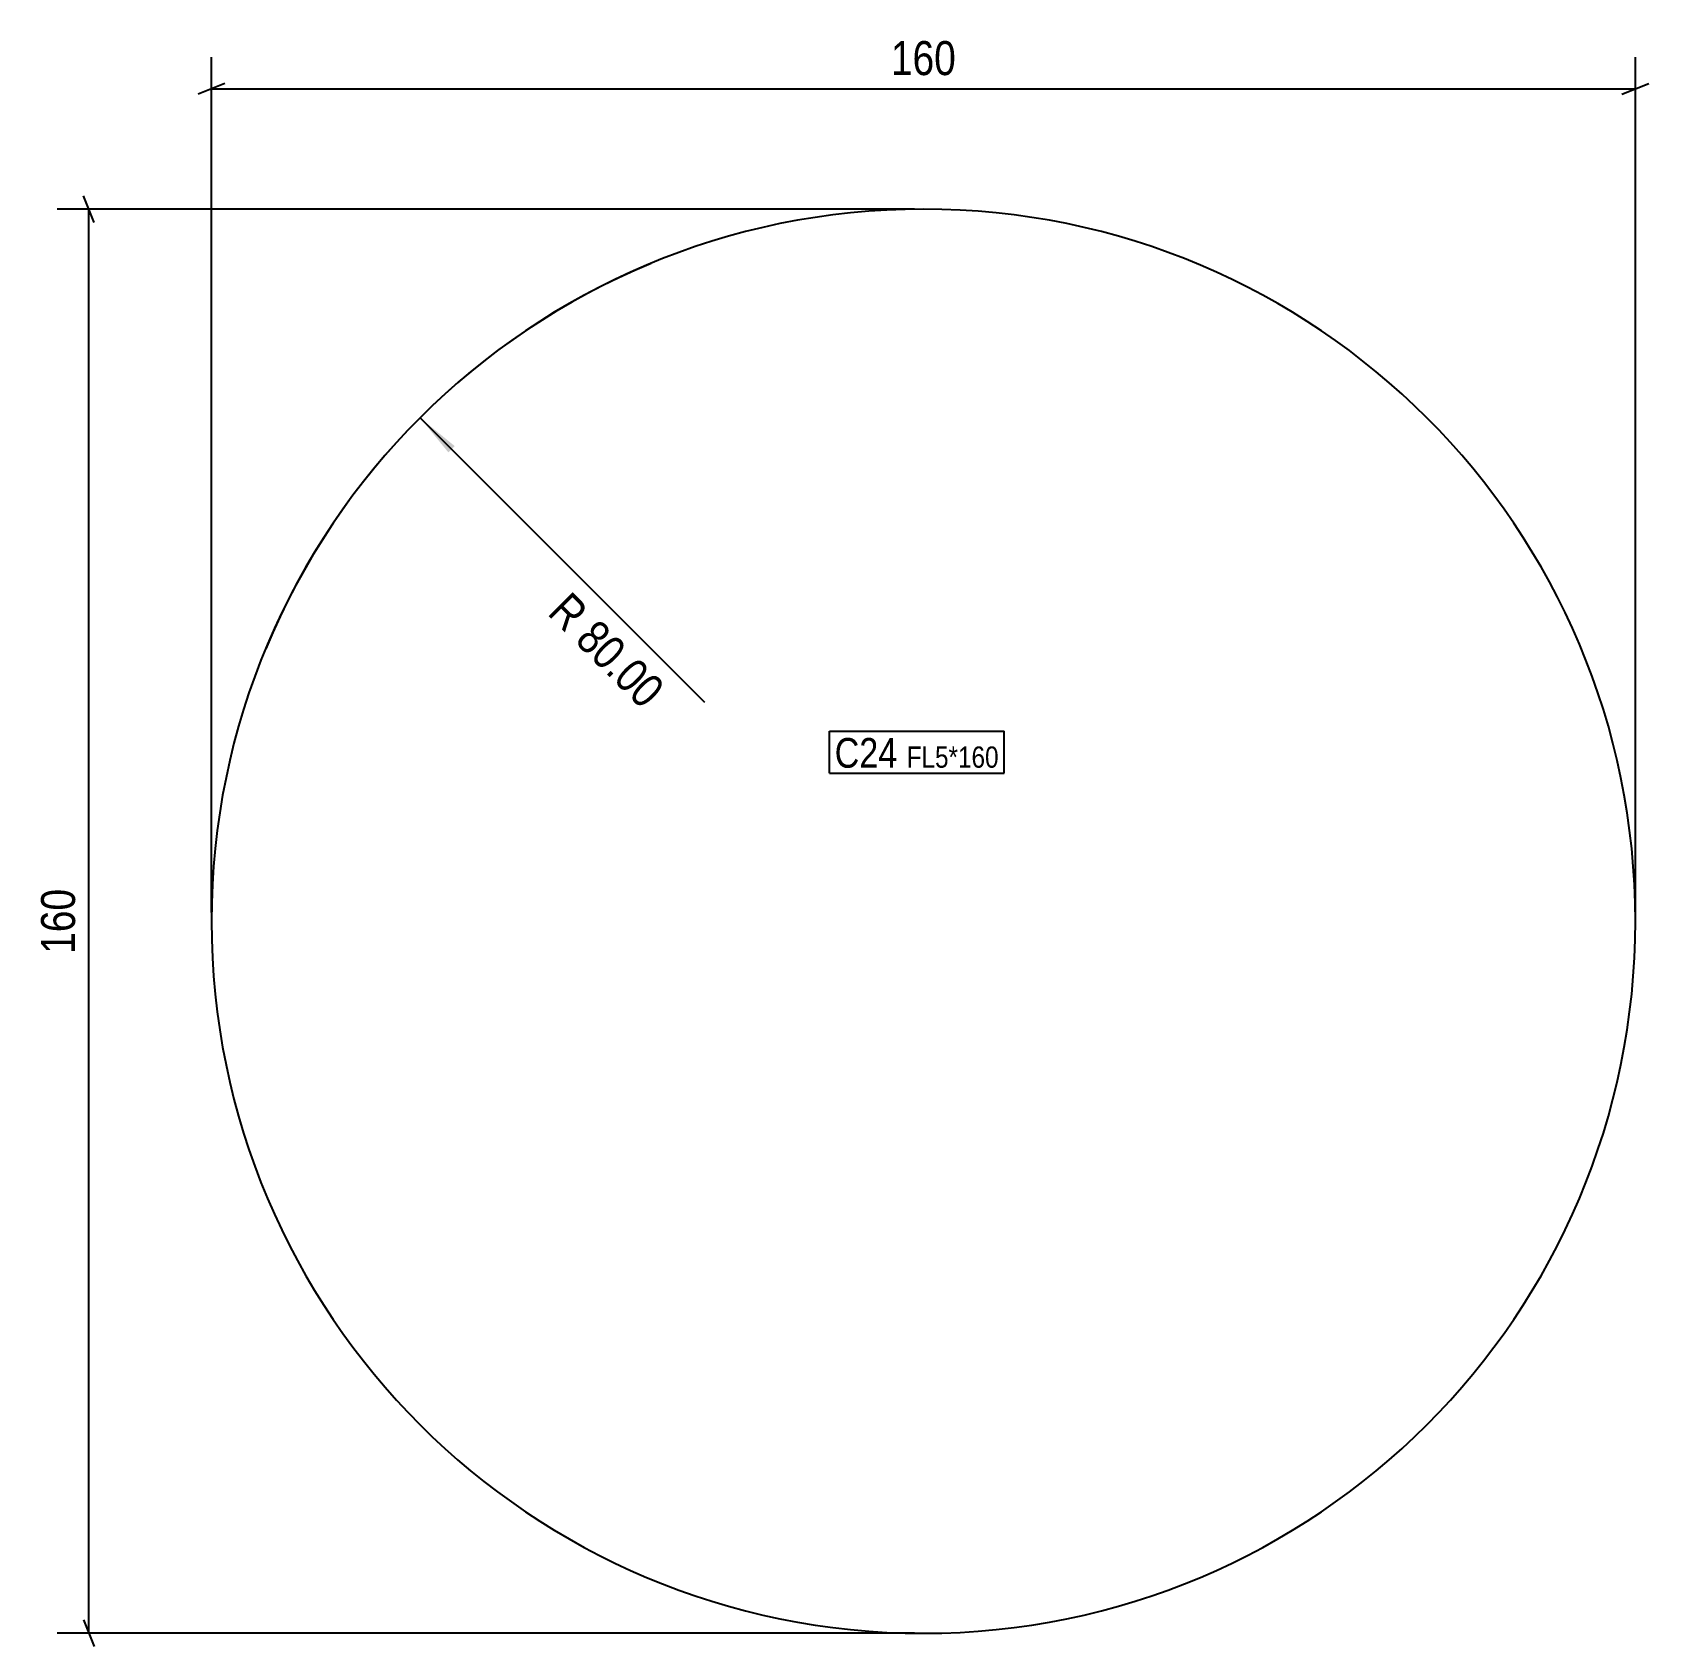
# Model space of a CAD drawing. Header units: millimetres. Extents: x 2 to 184, y 3 to 184.
import ezdxf

# ---------------------------------------------------------------- set-up
doc = ezdxf.new("R2010")
doc.units = ezdxf.units.MM
for name, color, linetype in [('MÅLSÆTNING', 7, 'Continuous'), ('STÅL', 7, 'Continuous'), ('TEKST', 7, 'Continuous')]:
    doc.layers.add(name, color=color, linetype=linetype)
doc.styles.add('Arial Narrow', font='ARIALN.TTF', dxfattribs={"height": 0.2})

msp = doc.modelspace()

# ---------------------------------------------------------------- hatches: boundary and pattern name
at = {"layer": 'MÅLSÆTNING', "linetype": 'Continuous'}
msp.add_hatch(color=7, dxfattribs=at).paths.add_polyline_path([(48.95, 137.18), (45.77, 141.07), (49.66, 137.89)])

# ---------------------------------------------------------------- linework, layer by layer
at = {"layer": 'MÅLSÆTNING', "color": 7, "linetype": 'Continuous'}
for p, q in [((22.34, 85.5), (22.34, 181.57)), ((182.34, 85.5), (182.34, 181.57)), ((23.84, 178.62), (20.84, 177.42)), ((22.34, 178.02), (182.34, 178.02)), ((180.84, 177.42), (183.84, 178.62)), ((9.15, 163), (7.95, 166)), ((101.34, 164.5), (5, 164.5)), ((8.55, 4.5), (8.55, 164.5)), ((45.77, 141.07), (77.74, 109.1)), ((7.95, 6), (9.15, 3)), ((101.34, 4.5), (5, 4.5))]:
    msp.add_line(p, q, dxfattribs=at)
msp.add_arc((102.34, 84.5), 80, 112.5, 157.5, dxfattribs=at)
at = {"layer": 'STÅL', "color": 2, "linetype": 'Continuous'}
for start, end in [(0, 180), (180, 0)]:
    msp.add_arc((102.34, 84.5), 80, start, end, dxfattribs=at)

# ---------------------------------------------------------------- next in the draw order: wipeouts: each hides what was drawn before it
at = {"color": 0}
for points, layer in [([(106.79, 178.77), (106.79, 184.37), (97.88, 184.37), (97.88, 178.77)], 'MÅLSÆTNING'), ([(70.81, 107.04), (74.77, 111), (62.79, 122.99), (58.83, 119.03)], 'MÅLSÆTNING'), ([(7.8, 88.96), (2.2, 88.96), (2.2, 80.04), (7.8, 80.04)], 'MÅLSÆTNING'), ([(99.4, 101.75), (99.4, 105.25), (92.37, 105.25), (92.37, 101.75)], 'TEKST'), ([(110.81, 101.75), (110.81, 104.25), (100.45, 104.25), (100.45, 101.75)], 'TEKST')]:
    msp.add_wipeout(points, dxfattribs=at).dxf.layer = layer

# ---------------------------------------------------------------- next in the draw order: texts
at = {"layer": 'MÅLSÆTNING', "color": 3, "style": 'Arial Narrow'}
msp.add_text('160', height=3.818, dxfattribs=at).set_placement((98.68, 179.57))
for s, rotation, p in [('R 80.00', -45.0001, (59.96, 119.03)), ('160', 90.0002, (7, 80.84))]:
    msp.add_text(s, height=3.818, rotation=rotation, dxfattribs=at).set_placement(p)

# ---------------------------------------------------------------- next in the draw order: wipeouts: each hides what was drawn before it
at = {"color": 0}
for points in [[(99.4, 101.75), (99.4, 105.25), (92.37, 105.25), (92.37, 101.75)], [(110.81, 101.75), (110.81, 104.25), (100.45, 104.25), (100.45, 101.75)]]:
    msp.add_wipeout(points, dxfattribs=at).dxf.layer = 'TEKST'

# ---------------------------------------------------------------- next in the draw order: linework, layer by layer
at = {"layer": 'TEKST', "color": 7, "linetype": 'Continuous'}
for p, q in [((91.77, 105.85), (111.41, 105.85)), ((91.77, 101.15), (91.77, 105.85)), ((111.41, 101.15), (111.41, 105.85)), ((91.77, 101.15), (111.41, 101.15))]:
    msp.add_line(p, q, dxfattribs=at)

# ---------------------------------------------------------------- next in the draw order: texts
at = {"layer": 'TEKST', "color": 3, "style": 'Arial Narrow'}
for s, height, p in [('C24', 3.34, (92.37, 101.75)), ('FL5*160', 2.386, (100.45, 101.75))]:
    msp.add_text(s, height=height, dxfattribs=at).set_placement(p)

doc.saveas('drawing.dxf')
